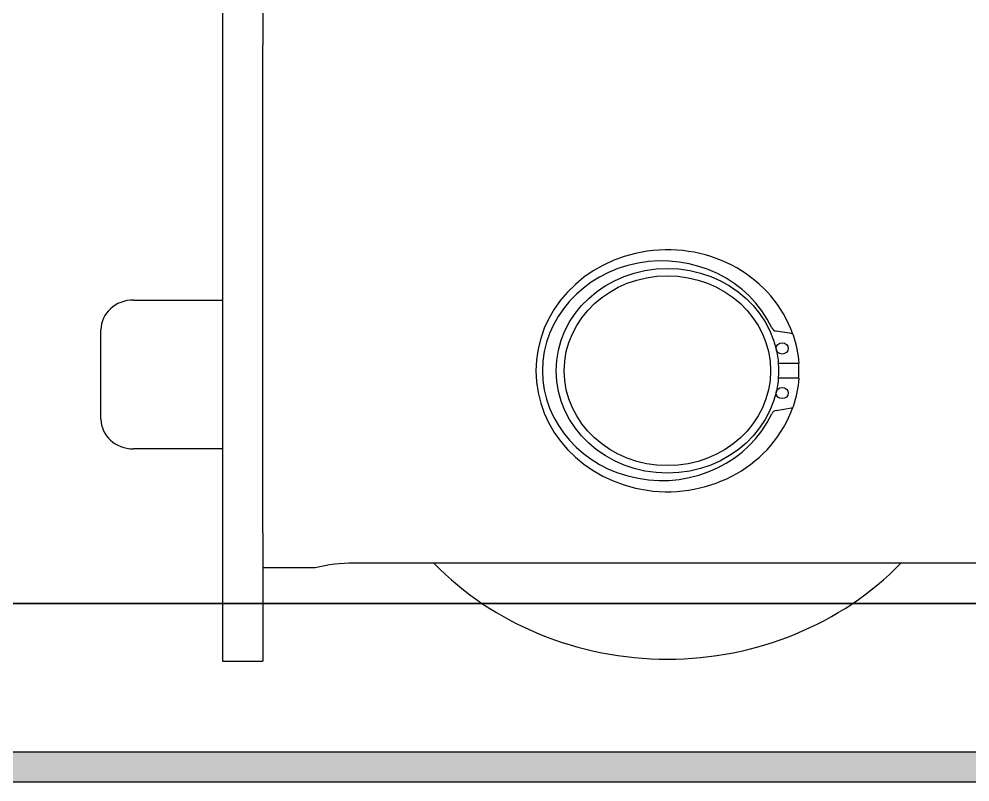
# Model space of a CAD drawing. Extents: x -1201378 to 2367219, y -619313 to 244905.
# Drawn here: x 1546470.4 to 1546748.4, y -274876.6 to -274653.8 of the extents above; entities that cross this region are included whole.
import ezdxf

# ---------------------------------------------------------------- set-up
doc = ezdxf.new("R2010")
doc.units = 0
doc.header["$LTSCALE"] = 1000
for name, color, linetype in [('A-LIN-V', 9, 'CONTINUOUS'), ('GB894．1-86轴用弹性挡圈', 7, 'CONTINUOUS'), ('N040301-0000177_', 7, 'CONTINUOUS'), ('N040413-0000113_', 7, 'CONTINUOUS'), ('N080101-0000117', 7, 'CONTINUOUS'), ('N090101-0000023_', 7, 'CONTINUOUS'), ('N090103-0000003_', 7, 'CONTINUOUS'), ('S-SB', 21, 'CONTINUOUS'), ('主', 7, 'CONTINUOUS'), ('主梁\ue566鏍忔潌', 7, 'CONTINUOUS')]:
    doc.layers.add(name, color=color, linetype=linetype)

# ---------------------------------------------------------------- blocks, each defined once
blk = doc.blocks.new('20T')
at = {"layer": 'A-LIN-V'}
h = blk.add_hatch(color=1, dxfattribs=at)
h.dxf.hatch_style = 1
edge = h.paths.add_edge_path()
edge.add_spline(control_points=[(1598691.3, -76129.45), (1598691.27, -76126.56), (1598691.23, -76123.66), (1598691.18, -76120.76)], knot_values=[-38.32518, -38.32518, -38.32518, -38.32518, -31.932828, -31.932828, -31.932828, -31.932828], degree=3, periodic=0)
edge.add_line((1598691.18, -76120.76), (1598687.49, -76120.76))
edge.add_line((1598687.49, -76120.76), (1597888.67, -76120.76))
edge.add_line((1597888.67, -76120.76), (1597887.65, -76129.45))
edge.add_line((1597887.65, -76129.45), (1598691.3, -76129.45))
at = {"layer": 'A-LIN-V', "color": 1}
for p, q in [((1592412.45, -76077.28), (1606049.71, -76077.28)), ((1598690.08, -76077.28), (1592412.45, -76077.28)), ((1598690.08, -76120.76), (1592195.05, -76120.76)), ((1593925.6, -76129.45), (1606049.71, -76129.45))]:
    blk.add_line(p, q, dxfattribs=at)
at = {"layer": 'GB894．1-86轴用弹性挡圈', "color": 1, "linetype": 'Continuous'}
for p, q in [((1598460.36, -75998.47), (1598456.29, -75997.75)), ((1598456.87, -76007.17), (1598462.43, -76007.17)), ((1598462.43, -76011.51), (1598456.87, -76011.51)), ((1598456.29, -76020.93), (1598460.36, -76020.21))]:
    blk.add_line(p, q, dxfattribs=at)
for centre in [(1598457.9, -76002.82), (1598457.9, -76015.86)]:
    blk.add_circle(centre, 1.63, dxfattribs=at)
for centre, radius, start, end in [((1598425.57, -76009.34), 32.07, 23.0473, 336.9527), ((1598456.58, -75996.15), 1.63, 203.0473, 260), ((1598460.23, -75999.22), 0.761, 16.9699, 80), ((1598427.06, -76009.34), 35.44, 3.5173, 16.9699), ((1598427.06, -76009.34), 35.44, 343.0301, 356.4827), ((1598460.23, -76019.46), 0.761, 280, 343.0301), ((1598456.58, -76022.53), 1.63, 100, 156.9527)]:
    blk.add_arc(centre, radius, start, end, dxfattribs=at)
at = {"layer": 'N040301-0000177_', "color": 1, "linetype": 'Continuous'}
for p, q in [((1598307.49, -75898.47), (1598307.49, -75909.34)), ((1598318.36, -75898.47), (1598318.36, -75909.34)), ((1598307.49, -75909.34), (1598307.49, -76083.26)), ((1598318.36, -75909.34), (1598318.36, -75914.19)), ((1598318.36, -76056.66), (1598318.36, -76083.26)), ((1598307.49, -76083.26), (1598307.49, -76094.13)), ((1598318.36, -76083.26), (1598318.36, -76094.13)), ((1598307.49, -76094.13), (1598318.36, -76094.13))]:
    blk.add_line(p, q, dxfattribs=at)
at = {"layer": 'N040413-0000113_', "color": 1, "linetype": 'Continuous'}
for p, q in [((1598318.36, -75925.64), (1598318.36, -75914.19)), ((1598318.36, -76045.21), (1598318.36, -75925.64)), ((1598318.36, -76056.66), (1598318.36, -76045.21)), ((1598511.3, -76065.58), (1598342.82, -76065.58)), ((1598332.45, -76066.95), (1598318.36, -76066.95))]:
    blk.add_line(p, q, dxfattribs=at)
for centre, radius, start, end in [((1598427.06, -76009.34), 35.33, 17.6115, 180), ((1598427.06, -76009.34), 35.33, 356.4719, 3.5281), ((1598427.06, -76009.34), 35.33, 180, 342.3885), ((1598342.2, -76100.68), 35.11, 88.986, 106.1217)]:
    blk.add_arc(centre, radius, start, end, dxfattribs=at)
at = {"layer": 'N080101-0000117', "color": 1, "linetype": 'Continuous'}
for p, q in [((1598283.58, -75988.69), (1598307.49, -75988.69)), ((1598274.88, -76023.47), (1598274.88, -75997.38)), ((1598307.49, -76032.17), (1598283.58, -76032.17))]:
    blk.add_line(p, q, dxfattribs=at)
for centre, start, end in [((1598283.58, -75997.38), 90, 180), ((1598283.58, -76023.47), 180, 270)]:
    blk.add_arc(centre, 8.7, start, end, dxfattribs=at)
at = {"layer": 'N090101-0000023_', "color": 1, "linetype": 'Continuous'}
blk.add_arc((1598427.06, -76009.34), 84.24, 221.8781, 318.1219, dxfattribs=at)
at = {"layer": 'N090103-0000003_', "color": 1, "linetype": 'Continuous'}
for radius in [29.89, 27.72]:
    blk.add_circle((1598427.06, -76009.34), radius, dxfattribs=at)
at = {"layer": '主', "color": 1, "linetype": 'Continuous'}
blk.add_line((1598377.25, -76077.28), (1598318.36, -76077.28), dxfattribs=at)
at = {"layer": '主梁\ue566鏍忔潌', "color": 1, "linetype": 'Continuous'}
for p, q in [((1598318.36, -76077.28), (1598377.25, -76077.28)), ((1598476.87, -76077.28), (1598869.76, -76077.28))]:
    blk.add_line(p, q, dxfattribs=at)

msp = doc.modelspace()

# ---------------------------------------------------------------- block references
at = {"layer": 'S-SB', "xscale": 1.087878787878788}
msp.add_blockref('20T', (-192234.95, -198747.18), dxfattribs=at)

doc.saveas('drawing.dxf')
